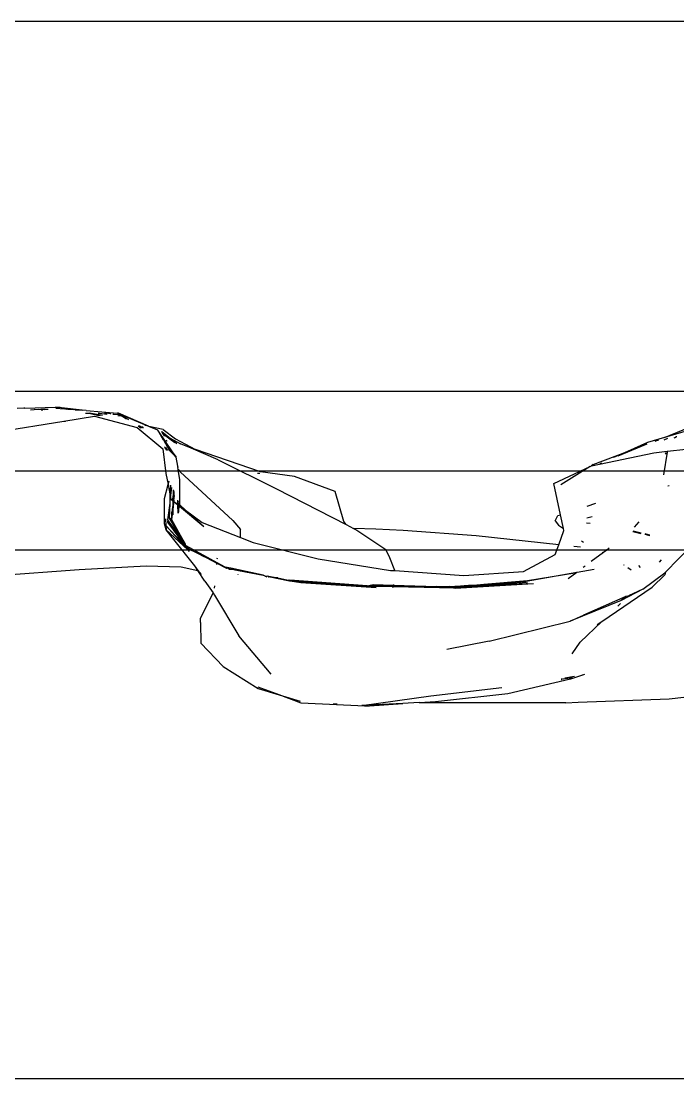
# Model space of a CAD drawing. Header units: millimetres. Extents: x -41292 to 298682, y -22072 to 33155.
# Drawn here: x 32048.9 to 32173.1, y 1090.6 to 1290.6 of the extents above; entities that cross this region are included whole.
import ezdxf

# ---------------------------------------------------------------- set-up
doc = ezdxf.new("R2010")
doc.units = ezdxf.units.MM
doc.layers.add('창호', color=4, linetype='Continuous')
doc.layers.add('틀', color=8, linetype='Continuous')

# ---------------------------------------------------------------- blocks, each defined once
blk = doc.blocks.new('AHSISHEUD')
for p, q in [((32676.75, 18865.47), (32675.51, 18865.41)), ((32676.95, 18865.47), (32676.75, 18865.47)), ((32676.95, 18865.47), (32682.79, 18865.71)), ((32678.03, 18865.18), (32678.76, 18865.23)), ((32680.06, 18865.16), (32678.76, 18865.23)), ((32679.52, 18865.28), (32680.69, 18865.24)), ((32680, 18865.32), (32681.39, 18865.33)), ((32680.06, 18865.16), (32680.39, 18865.2)), ((32683.52, 18865.61), (32682.79, 18865.71)), ((32683.52, 18865.61), (32682.8, 18865.59)), ((32682.81, 18865.51), (32684.46, 18865.37)), ((32683.66, 18865.61), (32683.52, 18865.61)), ((32683.9, 18865.56), (32683.66, 18865.61)), ((32686.16, 18865.24), (32683.9, 18865.56)), ((32684.46, 18865.37), (32683.9, 18865.56)), ((32687.8, 18865.1), (32683.9, 18865.56)), ((32684.68, 18865.37), (32684.46, 18865.37)), ((32684.68, 18865.37), (32684.91, 18865.33)), ((32684.91, 18865.33), (32684.96, 18865.33)), ((32685.01, 18865.33), (32684.96, 18865.33)), ((32685.18, 18865.31), (32685.01, 18865.33)), ((32685.18, 18865.31), (32686.16, 18865.24)), ((32686.26, 18865.23), (32686.16, 18865.24)), ((32686.45, 18865.22), (32686.26, 18865.23)), ((32686.48, 18865.19), (32686.45, 18865.22)), ((32686.48, 18865.19), (32686.55, 18865.2)), ((32686.55, 18865.2), (32686.78, 18865.17)), ((32686.78, 18865.17), (32687.8, 18865.1)), ((32688.54, 18865.02), (32687.8, 18865.1)), ((32688.45, 18864.57), (32689.12, 18864.56)), ((32688.54, 18865.02), (32694.47, 18864.56)), ((32691.38, 18864.15), (32689.12, 18864.56)), ((32689.12, 18864.56), (32690.95, 18864.08)), ((32689.47, 18864.56), (32691.64, 18864.19)), ((32690.83, 18864.55), (32691.11, 18864.55)), ((32691.19, 18864.12), (32690.95, 18864.08)), ((32691.11, 18864.55), (32692.49, 18864.33)), ((32692.04, 18864.55), (32692.41, 18864.54)), ((32693.11, 18864.43), (32692.41, 18864.54)), ((32692.55, 18864.34), (32692.49, 18864.33)), ((32693.2, 18864.45), (32693.11, 18864.43)), ((32693.67, 18864.38), (32693.6, 18864.4)), ((32693.67, 18864.38), (32694.68, 18864.27)), ((32694.52, 18864.53), (32694.47, 18864.56)), ((32694.68, 18864.52), (32694.52, 18864.53)), ((32694.52, 18864.53), (32700.38, 18862.06)), ((32695.23, 18863.97), (32694.54, 18864.06)), ((32700.38, 18862.06), (32694.68, 18864.52)), ((32695.22, 18864.1), (32694.68, 18864.27)), ((32695.23, 18863.97), (32694.68, 18864.27)), ((32695.22, 18864.1), (32696.55, 18863.34)), ((32668.04, 18860.39), (32684.36, 18863.01)), ((32684.36, 18863.01), (32690.15, 18863.95)), ((32684.36, 18863.01), (32684.66, 18863.02)), ((32690.15, 18863.95), (32698.21, 18861.81)), ((32695.29, 18863.96), (32695.23, 18863.97)), ((32696.02, 18863.53), (32695.29, 18863.96)), ((32696.02, 18863.53), (32696.14, 18863.49)), ((32698.37, 18862.14), (32698.9, 18861.8)), ((32698.74, 18862.06), (32698.54, 18862.1)), ((32698.74, 18862.06), (32699.01, 18861.8)), ((32698.83, 18862.04), (32698.74, 18862.06)), ((32698.97, 18861.91), (32698.83, 18862.04)), ((32698.83, 18862.04), (32699.08, 18861.98)), ((32700.38, 18862.06), (32699.66, 18862.22)), ((32700.44, 18862.05), (32700.38, 18862.06)), ((32702.1, 18861.34), (32700.44, 18862.05)), ((32703.1, 18861.48), (32700.44, 18862.05)), ((32797.91, 18859.97), (32805.09, 18862.92)), ((32806.16, 18862.41), (32797.91, 18859.97)), ((32698.21, 18861.81), (32703.04, 18857.8)), ((32698.97, 18861.91), (32699.01, 18861.88)), ((32699.01, 18861.88), (32699.16, 18861.79)), ((32699.14, 18861.79), (32699.01, 18861.88)), ((32699.35, 18861.79), (32699.08, 18861.98)), ((32699.26, 18861.79), (32699.08, 18861.98)), ((32699.32, 18861.79), (32699.26, 18861.79)), ((32699.41, 18861.79), (32699.35, 18861.79)), ((32703.57, 18859.2), (32702.1, 18861.34)), ((32703.19, 18859.43), (32702.1, 18861.34)), ((32703.15, 18860.52), (32702.88, 18861.06)), ((32702.88, 18861.06), (32704.44, 18859.82)), ((32703.1, 18861.48), (32705.48, 18859.69)), ((32703.19, 18860.48), (32703.15, 18860.52)), ((32705.33, 18858.93), (32703.19, 18860.48)), ((32703.19, 18860.48), (32704.44, 18859.82)), ((32703.39, 18860.12), (32703.19, 18860.48)), ((32799.88, 18859.92), (32800.18, 18860.12)), ((32800.18, 18860.12), (32800.28, 18860.15)), ((32703.57, 18859.2), (32703.19, 18859.43)), ((32703.19, 18859.43), (32703.24, 18859.35)), ((32703.57, 18859.2), (32703.24, 18859.35)), ((32703.24, 18859.35), (32703.36, 18859.15)), ((32703.36, 18859.15), (32703.56, 18858.88)), ((32703.36, 18859.15), (32703.54, 18858.83)), ((32703.37, 18858.16), (32703.49, 18858.08)), ((32703.63, 18857.66), (32703.49, 18858.08)), ((32703.54, 18858.83), (32703.56, 18858.88)), ((32703.54, 18858.83), (32703.83, 18858.32)), ((32703.56, 18858.88), (32703.64, 18859.05)), ((32703.56, 18858.88), (32703.89, 18858.46)), ((32703.57, 18859.2), (32703.61, 18859.12)), ((32703.73, 18857.91), (32703.58, 18858.02)), ((32703.61, 18859.12), (32703.66, 18859.09)), ((32703.64, 18859.05), (32703.66, 18859.09)), ((32703.7, 18859.01), (32703.64, 18859.05)), ((32705.61, 18856.21), (32703.7, 18859.01)), ((32703.8, 18858.69), (32703.7, 18859.01)), ((32703.89, 18859.2), (32703.77, 18859.42)), ((32703.89, 18858.46), (32703.8, 18858.69)), ((32703.83, 18858.32), (32704.11, 18857.85)), ((32704.01, 18858.11), (32703.83, 18858.32)), ((32704.02, 18858.29), (32703.89, 18858.46)), ((32704.01, 18858.11), (32704.02, 18858.29)), ((32704.11, 18857.85), (32704.01, 18858.11)), ((32704.13, 18857.97), (32704.01, 18858.11)), ((32704.02, 18858.29), (32705.61, 18856.21)), ((32704.13, 18857.97), (32704.02, 18858.29)), ((32704.44, 18859.82), (32705.72, 18858.8)), ((32704.44, 18859.82), (32706.4, 18858.77)), ((32705.48, 18859.69), (32709.21, 18857.69)), ((32708.43, 18857.92), (32706.4, 18858.77)), ((32789.19, 18856.46), (32794.63, 18858.76)), ((32794.72, 18859.03), (32790.9, 18857.31)), ((32790.9, 18857.31), (32794.63, 18858.76)), ((32797.91, 18859.97), (32794.72, 18859.03)), ((32796.16, 18859.24), (32796.49, 18859.38)), ((32796.49, 18859.38), (32796.78, 18859.44)), ((32798.48, 18859.78), (32797.79, 18859.46)), ((32799.78, 18859.9), (32799.88, 18859.92)), ((32703.04, 18857.8), (32703.64, 18853.11)), ((32703.63, 18857.66), (32703.74, 18857.64)), ((32703.71, 18857.82), (32703.71, 18857.92)), ((32703.73, 18857.91), (32703.71, 18857.82)), ((32703.71, 18857.82), (32703.74, 18857.77)), ((32703.9, 18857.6), (32703.73, 18857.91)), ((32703.74, 18857.77), (32703.83, 18857.61)), ((32703.74, 18857.77), (32703.74, 18857.64)), ((32703.77, 18857.63), (32703.74, 18857.77)), ((32703.83, 18857.61), (32703.9, 18857.6)), ((32703.93, 18857.59), (32703.9, 18857.6)), ((32703.98, 18857.73), (32704.05, 18857.56)), ((32704.11, 18857.85), (32704.3, 18857.5)), ((32704.19, 18857.89), (32704.13, 18857.97)), ((32705.61, 18856.21), (32704.19, 18857.89)), ((32704.3, 18857.5), (32704.19, 18857.89)), ((32704.22, 18857.52), (32704.2, 18857.57)), ((32705.61, 18856.21), (32704.3, 18857.5)), ((32705.88, 18854.5), (32705.61, 18856.21)), ((32713.52, 18855.72), (32708.43, 18857.92)), ((32721.5, 18853.44), (32709.21, 18857.69)), ((32784.13, 18854.57), (32795.93, 18857.05)), ((32784.45, 18854.82), (32790.9, 18857.31)), ((32790.9, 18857.31), (32788.31, 18856.15)), ((32795.93, 18857.05), (32798.43, 18857.33)), ((32798.41, 18857.2), (32797.71, 18852.88)), ((32798.14, 18856.78), (32798.32, 18857.1)), ((32798.45, 18857.23), (32798.41, 18857.2)), ((32798.45, 18857.23), (32798.43, 18857.33)), ((32798.43, 18857.33), (32798.46, 18857.33)), ((32798.46, 18857.33), (32798.45, 18857.23)), ((32798.46, 18857.33), (32801.96, 18857.73)), ((32705.93, 18854.42), (32705.88, 18854.5)), ((32705.93, 18854.42), (32705.91, 18854.3)), ((32705.97, 18853.91), (32705.91, 18854.3)), ((32713.52, 18855.72), (32724.57, 18850.21)), ((32776.98, 18851.22), (32783.87, 18854.45)), ((32783.87, 18854.45), (32778.32, 18850.97)), ((32783.87, 18854.45), (32784.13, 18854.57)), ((32784.45, 18854.82), (32784.13, 18854.57)), ((32786, 18855.12), (32785.67, 18854.97)), ((32786, 18855.12), (32786.03, 18855.12)), ((32703.64, 18853.11), (32704.05, 18851.03)), ((32705.97, 18853.91), (32706.37, 18853.44)), ((32706.28, 18851.93), (32705.97, 18853.91)), ((32706.37, 18853.44), (32716.32, 18844.23)), ((32721.4, 18853.14), (32720.94, 18853.14)), ((32727.93, 18852.54), (32721.5, 18853.44)), ((32735.67, 18849.71), (32727.93, 18852.54)), ((32703.36, 18848.42), (32704.05, 18851.03)), ((32704.05, 18851.03), (32704.24, 18851.75)), ((32704.05, 18851.03), (32704.47, 18848.92)), ((32704.5, 18849.86), (32704.6, 18850.94)), ((32704.54, 18848.53), (32704.79, 18850.52)), ((32705, 18850.05), (32705, 18849.53)), ((32706.26, 18847.23), (32706.28, 18851.93)), ((32724.57, 18850.21), (32737.71, 18843.47)), ((32778.25, 18845.33), (32776.98, 18851.22)), ((32798.56, 18850.79), (32798.78, 18850.84)), ((32703.39, 18843.62), (32703.36, 18848.42)), ((32704.42, 18847.55), (32704.47, 18848.92)), ((32704.42, 18847.55), (32704.54, 18848.53)), ((32704.47, 18848.92), (32704.5, 18849.86)), ((32704.47, 18848.92), (32704.54, 18848.53)), ((32704.54, 18848.53), (32704.59, 18848.3)), ((32704.59, 18848.3), (32704.91, 18848.03)), ((32704.91, 18848.06), (32704.92, 18848.3)), ((32704.91, 18848.03), (32704.91, 18848.06)), ((32704.91, 18848.03), (32704.99, 18847.96)), ((32704.92, 18848.3), (32704.93, 18848.49)), ((32704.95, 18848.82), (32704.93, 18848.49)), ((32704.93, 18848.49), (32705, 18848.59)), ((32705, 18848.91), (32704.95, 18848.82)), ((32704.95, 18848.82), (32705, 18848.78)), ((32705, 18849.49), (32704.99, 18849.46)), ((32704.99, 18849.46), (32705, 18849.1)), ((32705.06, 18849.82), (32705, 18849.53)), ((32705, 18849.53), (32705, 18849.49)), ((32705.05, 18849.13), (32705, 18849.1)), ((32705, 18849.1), (32705, 18848.91)), ((32705, 18848.78), (32705.05, 18848.9)), ((32705, 18848.59), (32705, 18848.78)), ((32705, 18848.59), (32705.06, 18847.95)), ((32705.05, 18849.28), (32705.19, 18849.63)), ((32705.06, 18849.47), (32705.05, 18849.28)), ((32705.05, 18849.28), (32705.05, 18849.13)), ((32705.05, 18848.9), (32705.05, 18849.13)), ((32705.06, 18847.95), (32705.05, 18848.9)), ((32705.06, 18849.91), (32705.06, 18849.82)), ((32705.07, 18849.89), (32705.06, 18849.82)), ((32705.06, 18849.47), (32705.06, 18849.82)), ((32705.14, 18849.73), (32705.06, 18849.47)), ((32705.06, 18847.95), (32705.19, 18849.63)), ((32705.2, 18848.98), (32705.06, 18847.95)), ((32705.11, 18849.81), (32705.14, 18849.73)), ((32705.15, 18848.11), (32705.12, 18847.86)), ((32705.19, 18849.63), (32705.17, 18849.67)), ((32705.2, 18848.98), (32705.21, 18849.29)), ((32705.9, 18847.32), (32705.88, 18848.08)), ((32737.27, 18844.03), (32735.67, 18849.71)), ((32704.02, 18844.37), (32704.42, 18847.55)), ((32704.33, 18844.71), (32704.42, 18847.55)), ((32704.99, 18846.82), (32704.7, 18844.41)), ((32704.92, 18846.75), (32704.77, 18845.8)), ((32704.96, 18847.18), (32704.92, 18846.75)), ((32704.99, 18847.39), (32704.96, 18847.18)), ((32705.05, 18847.91), (32704.99, 18847.96)), ((32704.99, 18847.56), (32705.03, 18847.68)), ((32704.99, 18847.39), (32704.99, 18847.56)), ((32705.02, 18847.02), (32704.99, 18847.39)), ((32705.02, 18847.02), (32704.99, 18846.82)), ((32704.99, 18845.3), (32704.99, 18846.82)), ((32705.12, 18847.86), (32705.02, 18847.02)), ((32705.03, 18847.68), (32705.04, 18847.83)), ((32705.04, 18847.83), (32705.05, 18847.91)), ((32705.05, 18847.91), (32705.06, 18847.95)), ((32705.05, 18847.91), (32705.12, 18847.86)), ((32705.12, 18847.86), (32705.91, 18847.2)), ((32705.12, 18847.86), (32705.9, 18847.32)), ((32705.91, 18847.2), (32705.9, 18847.32)), ((32705.9, 18847.32), (32705.97, 18847.27)), ((32705.96, 18845.66), (32705.91, 18847.2)), ((32705.91, 18847.2), (32705.98, 18847.14)), ((32705.95, 18847.93), (32705.98, 18847.85)), ((32705.97, 18847.27), (32705.98, 18847.85)), ((32706.01, 18847.24), (32705.97, 18847.27)), ((32705.98, 18847.14), (32706.01, 18847.24)), ((32706.01, 18847.11), (32705.98, 18847.14)), ((32706.01, 18847.24), (32706.09, 18847.18)), ((32706.05, 18846.24), (32706.01, 18847.11)), ((32706.01, 18847.11), (32706.08, 18847.05)), ((32706.05, 18846.24), (32706.03, 18845.93)), ((32706.08, 18847.05), (32706.05, 18846.24)), ((32706.05, 18846.24), (32706.2, 18846.95)), ((32706.09, 18847.18), (32706.08, 18847.05)), ((32706.08, 18847.05), (32706.2, 18846.95)), ((32706.11, 18847.57), (32706.09, 18847.18)), ((32706.09, 18847.18), (32706.23, 18847.08)), ((32706.2, 18846.95), (32706.23, 18847.08)), ((32706.2, 18846.95), (32710.8, 18843.12)), ((32706.23, 18847.08), (32706.26, 18847.23)), ((32706.23, 18847.08), (32707.36, 18846.23)), ((32707.36, 18846.23), (32706.26, 18847.23)), ((32710.8, 18843.12), (32707.36, 18846.23)), ((32707.36, 18846.23), (32710.49, 18843.89)), ((32783.28, 18846.96), (32784.95, 18847.51)), ((32703.59, 18844.55), (32703.66, 18843.32)), ((32704.02, 18844.37), (32703.94, 18843.93)), ((32704.26, 18844.02), (32704.02, 18844.37)), ((32704.26, 18844.02), (32704.25, 18843.94)), ((32704.94, 18843.05), (32704.26, 18844.02)), ((32704.51, 18844.56), (32704.33, 18844.71)), ((32707.27, 18839.75), (32704.33, 18844.71)), ((32704.51, 18844.56), (32707.27, 18839.75)), ((32704.7, 18844.41), (32704.74, 18845.22)), ((32704.7, 18844.41), (32707.27, 18839.75)), ((32704.74, 18845.22), (32704.77, 18845.8)), ((32706.03, 18845.93), (32705.96, 18845.66)), ((32716.32, 18844.23), (32717.74, 18842.53)), ((32737.71, 18843.47), (32737.27, 18844.03)), ((32777.26, 18844.18), (32777.77, 18845.17)), ((32777.26, 18844.18), (32777.91, 18843.36)), ((32777.77, 18845.17), (32778.25, 18845.33)), ((32778.82, 18842.73), (32778.25, 18845.33)), ((32784.22, 18844.92), (32783.22, 18844.69)), ((32792.27, 18842.98), (32793.14, 18844.01)), ((32703.71, 18842.48), (32703.39, 18843.62)), ((32703.66, 18843.32), (32703.39, 18843.62)), ((32707.72, 18838.74), (32703.66, 18843.32)), ((32703.66, 18843.32), (32703.71, 18842.48)), ((32703.66, 18843.32), (32707.34, 18839.33)), ((32707.72, 18838.74), (32703.71, 18842.48)), ((32704.91, 18841), (32703.71, 18842.48)), ((32703.94, 18843.93), (32706.94, 18839.86)), ((32703.94, 18843.93), (32706.18, 18841.27)), ((32704.94, 18843.05), (32706.48, 18840.65)), ((32705.79, 18841.84), (32704.94, 18843.05)), ((32710.49, 18843.89), (32717.72, 18841.03)), ((32717.72, 18841.03), (32717.74, 18842.53)), ((32737.71, 18843.47), (32739.14, 18842.73)), ((32743.36, 18842.59), (32739.14, 18842.73)), ((32739.14, 18842.73), (32739.73, 18842.43)), ((32739.73, 18842.43), (32745.21, 18838.74)), ((32748.48, 18842.35), (32743.36, 18842.59)), ((32762.31, 18841.36), (32748.48, 18842.35)), ((32777.91, 18843.36), (32778.82, 18842.73)), ((32777.92, 18839.67), (32778.9, 18842.37)), ((32778.9, 18842.37), (32778.82, 18842.73)), ((32783.86, 18843.66), (32783.2, 18843.74)), ((32791.96, 18842.14), (32793.48, 18841.81)), ((32791.98, 18842.17), (32793.48, 18841.81)), ((32793.53, 18841.87), (32791.99, 18842.22)), ((32709.09, 18835.65), (32704.91, 18841)), ((32706.48, 18840.65), (32705.79, 18841.84)), ((32706.18, 18841.27), (32705.79, 18841.84)), ((32706.62, 18840.63), (32706.18, 18841.27)), ((32706.48, 18840.65), (32706.76, 18840.3)), ((32707.27, 18839.75), (32706.62, 18840.63)), ((32706.62, 18840.63), (32706.76, 18840.3)), ((32706.62, 18840.63), (32707.37, 18839.42)), ((32706.82, 18840.22), (32706.76, 18840.3)), ((32706.89, 18840.1), (32706.82, 18840.22)), ((32707.12, 18839.67), (32706.89, 18840.1)), ((32717.72, 18841.03), (32720.17, 18840.06)), ((32720.17, 18840.06), (32732.45, 18836.97)), ((32777.92, 18839.67), (32762.31, 18841.36)), ((32782.2, 18840.39), (32782.6, 18840.18)), ((32794.23, 18841.66), (32795.14, 18841.46)), ((32794.23, 18841.66), (32795.11, 18841.43)), ((32795.17, 18841.49), (32794.25, 18841.7)), ((32706.94, 18839.86), (32707.12, 18839.67)), ((32707.21, 18839.57), (32707.12, 18839.67)), ((32707.34, 18839.33), (32707.21, 18839.57)), ((32707.4, 18839.52), (32707.27, 18839.75)), ((32707.37, 18839.42), (32707.34, 18839.33)), ((32707.36, 18839.31), (32707.34, 18839.33)), ((32707.46, 18839.14), (32707.36, 18839.31)), ((32707.36, 18839.31), (32707.47, 18839.26)), ((32707.4, 18839.52), (32707.37, 18839.42)), ((32707.47, 18839.26), (32707.37, 18839.42)), ((32707.4, 18839.52), (32707.44, 18839.5)), ((32707.44, 18839.5), (32712.04, 18836.98)), ((32707.63, 18839.18), (32707.44, 18839.5)), ((32707.46, 18839.14), (32707.5, 18839.22)), ((32707.46, 18839.14), (32707.75, 18839)), ((32707.47, 18839.26), (32707.5, 18839.22)), ((32707.5, 18839.22), (32707.54, 18839.22)), ((32707.54, 18839.22), (32707.59, 18839.16)), ((32707.59, 18839.16), (32707.63, 18839.18)), ((32707.63, 18839.18), (32707.67, 18839.12)), ((32707.67, 18839.12), (32707.71, 18839.1)), ((32707.71, 18839.1), (32707.75, 18839)), ((32707.71, 18839.1), (32708.84, 18838.44)), ((32707.86, 18838.89), (32707.72, 18838.74)), ((32707.72, 18838.74), (32708.07, 18838.38)), ((32707.75, 18839), (32707.78, 18838.98)), ((32707.78, 18838.98), (32707.86, 18838.89)), ((32707.78, 18838.98), (32708.84, 18838.44)), ((32707.86, 18838.89), (32708.84, 18838.44)), ((32708.84, 18838.44), (32709.9, 18837.96)), ((32745.99, 18837.17), (32745.21, 18838.74)), ((32777.27, 18837.85), (32777.92, 18839.67)), ((32782.05, 18839.22), (32780.81, 18839.35)), ((32786.36, 18838.18), (32784.06, 18836.47)), ((32786.16, 18838.29), (32786.36, 18838.18)), ((32787.02, 18838.67), (32786.36, 18838.18)), ((32786.36, 18838.18), (32786.47, 18838.12)), ((32787.02, 18838.67), (32786.88, 18838.68)), ((32787.44, 18838.99), (32787.02, 18838.67)), ((32787.23, 18838.64), (32787.02, 18838.67)), ((32798.13, 18834.47), (32803.03, 18839.52)), ((32709.9, 18837.96), (32710.71, 18837.48)), ((32709.9, 18837.96), (32712.04, 18836.98)), ((32710.71, 18837.48), (32711.24, 18837.25)), ((32711.24, 18837.25), (32712.34, 18836.68)), ((32712.04, 18836.98), (32713.29, 18836.3)), ((32712.34, 18836.68), (32713.28, 18836.17)), ((32712.34, 18836.68), (32713.29, 18836.26)), ((32713.26, 18835.92), (32713.28, 18836.17)), ((32713.28, 18836.17), (32713.29, 18836.26)), ((32713.28, 18836.17), (32715.1, 18835.24)), ((32713.29, 18836.26), (32713.29, 18836.3)), ((32713.29, 18836.3), (32714.8, 18835.48)), ((32713.29, 18836.26), (32714.8, 18835.48)), ((32713.36, 18837.03), (32713.38, 18837.18)), ((32732.45, 18836.97), (32746.13, 18834.82)), ((32746.93, 18834.77), (32745.99, 18837.17)), ((32771.26, 18834.61), (32777.27, 18837.85)), ((32797.27, 18836.82), (32796.93, 18836.4)), ((32641.44, 18831.63), (32687.27, 18834.96)), ((32687.27, 18834.96), (32699.94, 18835.66)), ((32699.94, 18835.66), (32706.53, 18835.46)), ((32706.53, 18835.46), (32709.66, 18834.8)), ((32709.66, 18834.8), (32709.09, 18835.65)), ((32709.76, 18834.78), (32709.09, 18835.65)), ((32709.66, 18834.8), (32709.76, 18834.78)), ((32711.02, 18832.79), (32709.66, 18834.8)), ((32710.35, 18834.04), (32709.76, 18834.78)), ((32714.8, 18835.48), (32714.86, 18835.45)), ((32714.86, 18835.45), (32715.1, 18835.24)), ((32715.4, 18835.18), (32714.86, 18835.45)), ((32715.9, 18835.23), (32714.86, 18835.45)), ((32715.4, 18835.18), (32715.1, 18835.24)), ((32715.6, 18835.07), (32715.4, 18835.18)), ((32715.4, 18835.18), (32716.5, 18834.96)), ((32715.6, 18835.07), (32716.5, 18834.96)), ((32715.9, 18835.23), (32716.5, 18834.96)), ((32717.35, 18834.93), (32715.9, 18835.23)), ((32716.5, 18834.96), (32716.66, 18834.93)), ((32716.66, 18834.93), (32717.34, 18834.77)), ((32717.27, 18834.13), (32717.25, 18834.03)), ((32717.35, 18834.93), (32717.34, 18834.77)), ((32717.34, 18834.77), (32722.06, 18833.94)), ((32722.06, 18833.94), (32717.35, 18834.93)), ((32746.13, 18834.82), (32746.93, 18834.77)), ((32746.93, 18834.77), (32759.97, 18833.82)), ((32759.97, 18833.82), (32771.26, 18834.61)), ((32771.66, 18832.82), (32781.34, 18834.44)), ((32781.34, 18834.44), (32771.78, 18832.71)), ((32781.34, 18834.44), (32779.71, 18833.23)), ((32781.4, 18834.49), (32781.34, 18834.44)), ((32781.4, 18834.49), (32784.63, 18835.04)), ((32782.91, 18835.61), (32782.57, 18835.36)), ((32790.3, 18835.77), (32790.21, 18835.84)), ((32791.59, 18834.84), (32790.98, 18835.27)), ((32792.98, 18835.76), (32793.34, 18835.35)), ((32793.83, 18831.24), (32798, 18834.35)), ((32798.13, 18834.47), (32797.99, 18833.96)), ((32798, 18834.35), (32798.13, 18834.47)), ((32711.02, 18832.79), (32712.57, 18830.55)), ((32722.42, 18833.75), (32722.06, 18833.94)), ((32722.42, 18833.75), (32722.94, 18833.76)), ((32722.42, 18833.75), (32722.71, 18833.59)), ((32722.94, 18833.76), (32723.06, 18833.63)), ((32723.06, 18833.63), (32723.2, 18833.48)), ((32723.06, 18833.63), (32726.99, 18832.87)), ((32724.1, 18833.49), (32723.06, 18833.63)), ((32724.78, 18833.38), (32724.1, 18833.49)), ((32724.78, 18833.38), (32726.77, 18832.96)), ((32726.99, 18832.87), (32726.77, 18832.96)), ((32726.77, 18832.96), (32727.06, 18832.94)), ((32727.49, 18832.76), (32726.99, 18832.87)), ((32726.99, 18832.87), (32727.62, 18832.83)), ((32741.71, 18831.91), (32727.06, 18832.94)), ((32727.06, 18832.94), (32727.62, 18832.83)), ((32727.06, 18832.94), (32736.86, 18832.18)), ((32727.49, 18832.76), (32729.13, 18832.55)), ((32727.49, 18832.76), (32728.28, 18832.71)), ((32727.67, 18832.83), (32727.62, 18832.83)), ((32728.28, 18832.71), (32727.67, 18832.83)), ((32727.67, 18832.83), (32736.86, 18832.18)), ((32728.31, 18832.7), (32728.28, 18832.71)), ((32729.13, 18832.55), (32728.31, 18832.7)), ((32728.31, 18832.7), (32736.86, 18832.18)), ((32729.13, 18832.55), (32743.41, 18831.59)), ((32736.86, 18832.18), (32737.8, 18832.09)), ((32737.8, 18832.09), (32739.22, 18831.99)), ((32741.71, 18831.91), (32742.83, 18832.13)), ((32742.83, 18832.13), (32746.65, 18832.02)), ((32746.65, 18832.02), (32746.6, 18831.87)), ((32746.67, 18832.12), (32746.65, 18832.02)), ((32746.65, 18832.02), (32754.82, 18831.79)), ((32771.78, 18832.71), (32758.07, 18831.67)), ((32758.07, 18831.67), (32771.99, 18832.53)), ((32758.07, 18831.67), (32773.15, 18832.33)), ((32758.37, 18831.45), (32773.15, 18832.33)), ((32760.04, 18831.97), (32760.88, 18832)), ((32760.88, 18832), (32762.45, 18832.1)), ((32762.45, 18832.1), (32771.78, 18832.71)), ((32762.45, 18832.1), (32763.78, 18832.24)), ((32763.78, 18832.24), (32771.25, 18832.87)), ((32763.78, 18832.24), (32771.66, 18832.82)), ((32771.25, 18832.87), (32771.66, 18832.82)), ((32771.66, 18832.82), (32771.78, 18832.71)), ((32797.99, 18833.96), (32795.59, 18831.62)), ((32710.21, 18825.73), (32712.57, 18830.55)), ((32712.57, 18830.55), (32712.86, 18830.12)), ((32712.83, 18831.46), (32712.87, 18831.9)), ((32712.86, 18830.12), (32717.42, 18822.43)), ((32739.22, 18831.99), (32741.48, 18831.82)), ((32741.48, 18831.82), (32741.54, 18831.85)), ((32741.54, 18831.85), (32741.71, 18831.91)), ((32742.28, 18831.8), (32741.54, 18831.85)), ((32741.71, 18831.91), (32746.6, 18831.87)), ((32746.59, 18831.81), (32741.71, 18831.91)), ((32743.41, 18831.59), (32742.28, 18831.8)), ((32745.64, 18831.76), (32742.28, 18831.8)), ((32746.56, 18831.7), (32745.64, 18831.76)), ((32746.57, 18831.75), (32745.64, 18831.76)), ((32746.56, 18831.7), (32746.51, 18831.52)), ((32746.57, 18831.75), (32746.56, 18831.7)), ((32758.37, 18831.45), (32746.56, 18831.7)), ((32746.59, 18831.81), (32746.57, 18831.75)), ((32752.32, 18831.69), (32746.57, 18831.75)), ((32746.6, 18831.87), (32746.59, 18831.81)), ((32752.32, 18831.69), (32746.59, 18831.81)), ((32746.6, 18831.87), (32754.82, 18831.79)), ((32756.93, 18831.6), (32752.32, 18831.69)), ((32754.82, 18831.79), (32757.18, 18831.76)), ((32757.11, 18831.72), (32754.82, 18831.79)), ((32756.93, 18831.6), (32756.99, 18831.64)), ((32756.99, 18831.64), (32757.11, 18831.72)), ((32756.99, 18831.64), (32757.31, 18831.64)), ((32757.11, 18831.72), (32757.18, 18831.76)), ((32757.4, 18831.71), (32757.11, 18831.72)), ((32757.18, 18831.76), (32759.34, 18831.9)), ((32757.4, 18831.71), (32757.18, 18831.76)), ((32757.31, 18831.64), (32757.35, 18831.63)), ((32757.35, 18831.63), (32757.99, 18831.68)), ((32757.35, 18831.63), (32758.37, 18831.45)), ((32757.4, 18831.71), (32759.34, 18831.9)), ((32757.99, 18831.68), (32758.07, 18831.67)), ((32759.34, 18831.9), (32760.04, 18831.97)), ((32786.08, 18825.18), (32795.59, 18831.62)), ((32793.83, 18831.24), (32789.71, 18829.12)), ((32790.85, 18829.94), (32791.13, 18830.02)), ((32793.83, 18831.24), (32791.13, 18830.02)), ((32789.71, 18829.12), (32780.06, 18825.23)), ((32790.64, 18829.85), (32782.58, 18826.32)), ((32789.15, 18828.12), (32789.08, 18828.08)), ((32789.58, 18828.53), (32789.15, 18828.12)), ((32790.64, 18829.85), (32789.71, 18829.12)), ((32790.85, 18829.94), (32790.64, 18829.85)), ((32780.06, 18825.23), (32782.58, 18826.32)), ((32710.21, 18824.97), (32710.21, 18825.73)), ((32710.21, 18824.97), (32710.22, 18821.07)), ((32764.78, 18821.41), (32780.06, 18825.23)), ((32786.08, 18825.18), (32781.95, 18821.24)), ((32785.18, 18824.58), (32786.08, 18825.18)), ((32723.54, 18815.17), (32717.42, 18822.43)), ((32714.5, 18816.64), (32710.22, 18821.07)), ((32764.78, 18821.41), (32756.77, 18819.87)), ((32780.47, 18819.02), (32781.95, 18821.24)), ((32714.5, 18816.64), (32721.08, 18812.46)), ((32780.14, 18814.27), (32768.28, 18811.47)), ((32778.45, 18814.15), (32778.4, 18814.14)), ((32778.5, 18814.21), (32778.42, 18814.19)), ((32778.58, 18814.31), (32778.46, 18814.29)), ((32778.78, 18814.25), (32778.66, 18814.19)), ((32780.5, 18814.5), (32778.78, 18814.25)), ((32780.92, 18814.76), (32779.1, 18814.41)), ((32782.82, 18815.13), (32780.14, 18814.27)), ((32782.82, 18815.13), (32782.33, 18815.03)), ((32725.09, 18811.26), (32721.06, 18812.75)), ((32721.08, 18812.46), (32725.09, 18811.26)), ((32753.73, 18811.1), (32767.19, 18812.64)), ((32725.09, 18811.26), (32729.01, 18810.09)), ((32729.23, 18809.74), (32725.09, 18811.26)), ((32740.69, 18809.25), (32753.73, 18811.1)), ((32768.28, 18811.47), (32754.63, 18809.96)), ((32781.62, 18809.87), (32798.82, 18810.5)), ((32798.82, 18810.5), (32804.92, 18811.23)), ((32741.29, 18809.15), (32729.23, 18809.74)), ((32735.25, 18809.62), (32735.49, 18809.6)), ((32735.49, 18809.6), (32735.76, 18809.61)), ((32735.76, 18809.61), (32736, 18809.6)), ((32748.44, 18809.65), (32740.69, 18809.25)), ((32741.29, 18809.15), (32748.44, 18809.65)), ((32751.54, 18809.81), (32748.44, 18809.65)), ((32751.54, 18809.81), (32751.61, 18809.8)), ((32754.63, 18809.96), (32751.61, 18809.8)), ((32779.25, 18809.8), (32751.61, 18809.8)), ((32779.25, 18809.8), (32781.62, 18809.87)), ((34562.05, 18738.67), (29762.05, 18738.67))]:
    blk.add_line(p, q)

msp = doc.modelspace()

# ---------------------------------------------------------------- linework, layer by layer
at = {"layer": '창호'}
for p, q in [((33844.67, 1220.58), (31564.67, 1220.58)), ((33844.67, 1190.58), (31564.67, 1190.58))]:
    msp.add_line(p, q, dxfattribs=at)
at = {"layer": '틀'}
for p, q in [((29134.67, 1290.58), (33934.67, 1290.58)), ((31564.67, 1205.58), (33844.67, 1205.58)), ((33934.67, 1090.58), (29134.67, 1090.58))]:
    msp.add_line(p, q, dxfattribs=at)

# ---------------------------------------------------------------- block references
msp.add_blockref('AHSISHEUD', (-627.37, -17648.09))

doc.saveas('drawing.dxf')
